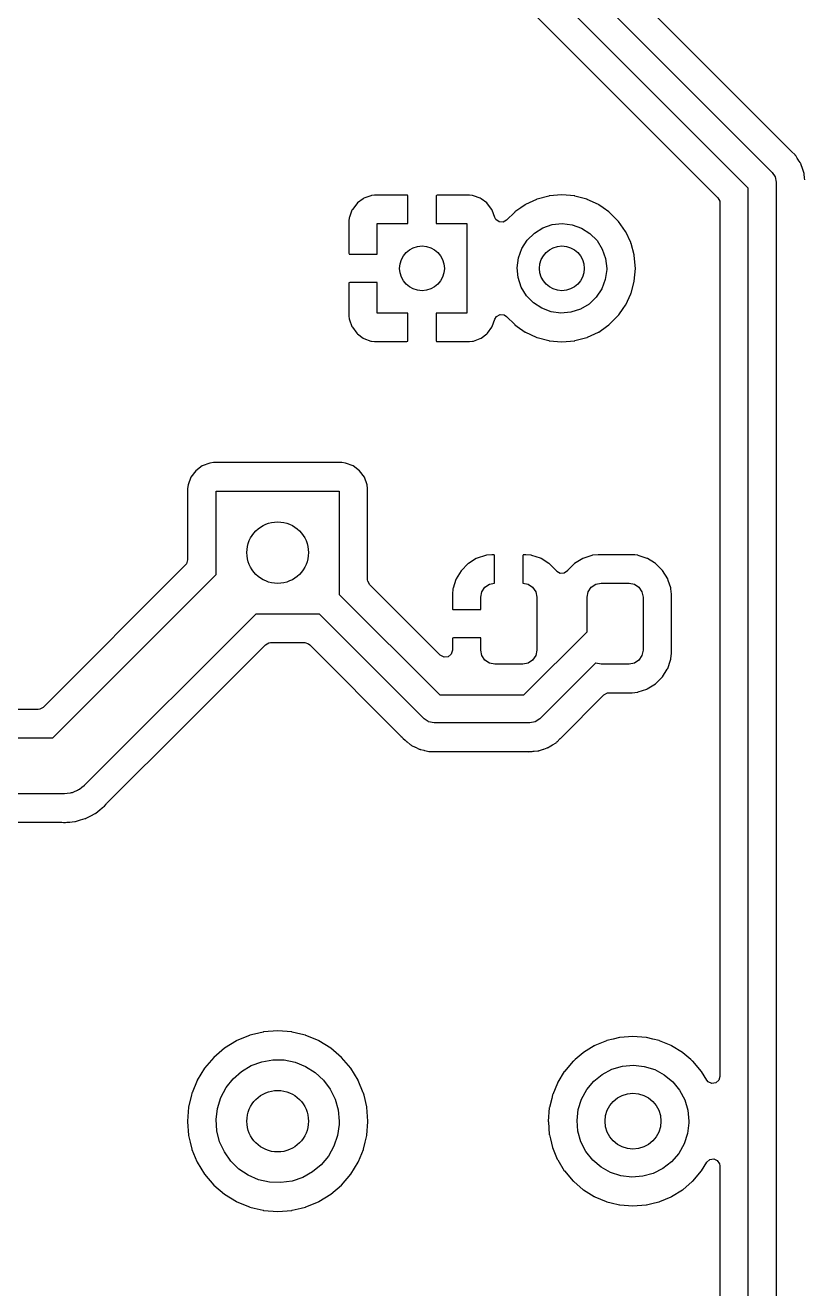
# Model space of a CAD drawing. Extents: x 64 to 233, y -134 to -59.
# Drawn here: x 125.03 to 138.96, y -107.13 to -84.56 of the extents above; entities that cross this region are included whole.
import ezdxf

# ---------------------------------------------------------------- set-up
doc = ezdxf.new("R2010")
doc.units = 0
doc.layers.add('BLACK', color=7, linetype='CONTINUOUS')

msp = doc.modelspace()

# ---------------------------------------------------------------- linework, layer by layer
at = {"layer": 'BLACK', "linetype": 'CONTINUOUS'}
for p, q in [((132.92, -81.7264), (138.378, -87.1846)), ((137.951, -87.465), (132.566, -82.08)), ((132.393, -82.6254), (137.406, -87.6387)), ((138.729, -86.8159), (134.706, -82.7933)), ((138.731, -86.8183), (138.729, -86.8159)), ((138.782, -86.8665), (138.731, -86.8183)), ((138.787, -86.8715), (138.782, -86.8665)), ((138.782, -86.8665), (138.782, -86.8665)), ((138.791, -86.8777), (138.787, -86.8715)), ((138.794, -86.8809), (138.791, -86.8777)), ((138.797, -86.8839), (138.794, -86.8809)), ((138.804, -86.8923), (138.797, -86.8839)), ((138.797, -86.8839), (138.797, -86.8839)), ((138.807, -86.8971), (138.804, -86.8923)), ((138.826, -86.9287), (138.807, -86.8971)), ((138.807, -86.8971), (138.807, -86.8971)), ((138.837, -86.946), (138.826, -86.9287)), ((138.842, -86.9547), (138.837, -86.946)), ((138.844, -86.9584), (138.842, -86.9547)), ((138.876, -87.0074), (138.844, -86.9584)), ((138.884, -87.0195), (138.876, -87.0074)), ((138.887, -87.0263), (138.884, -87.0195)), ((138.889, -87.0318), (138.887, -87.0263)), ((138.892, -87.0372), (138.889, -87.0318)), ((138.896, -87.0435), (138.892, -87.0372)), ((138.898, -87.0505), (138.896, -87.0435)), ((138.918, -87.1129), (138.898, -87.0505)), ((138.898, -87.0505), (138.898, -87.0505)), ((138.92, -87.1171), (138.918, -87.1129)), ((138.945, -87.1857), (138.92, -87.1171)), ((138.378, -87.1846), (138.378, -87.1846)), ((138.378, -87.1846), (138.432, -87.2657)), ((138.432, -87.2657), (138.451, -87.3614)), ((138.451, -87.3614), (138.451, -122.336)), ((138.945, -87.193), (138.945, -87.1857)), ((138.947, -87.1988), (138.945, -87.193)), ((138.948, -87.2048), (138.947, -87.1988)), ((138.95, -87.2118), (138.948, -87.2048)), ((138.951, -87.2191), (138.95, -87.2118)), ((138.956, -87.2845), (138.951, -87.2191)), ((138.951, -87.2191), (138.951, -87.2191)), ((138.957, -87.2889), (138.956, -87.2845)), ((138.959, -87.3135), (138.957, -87.2889)), ((138.96, -87.3171), (138.959, -87.3135)), ((138.959, -87.3135), (138.959, -87.3135)), ((131.202, -87.6015), (131.082, -87.6467)), ((131.218, -87.5979), (131.202, -87.6015)), ((131.269, -87.5924), (131.218, -87.5979)), ((131.275, -87.592), (131.269, -87.5924)), ((131.852, -87.592), (131.275, -87.592)), ((131.86, -87.5937), (131.852, -87.592)), ((131.862, -87.5949), (131.86, -87.5937)), ((131.866, -87.6101), (131.862, -87.5949)), ((132.376, -87.5979), (132.374, -87.6055)), ((132.377, -87.5965), (132.376, -87.5979)), ((132.392, -87.592), (132.377, -87.5965)), ((132.965, -87.592), (132.392, -87.592)), ((132.971, -87.5924), (132.965, -87.592)), ((133.022, -87.5979), (132.971, -87.5924)), ((133.038, -87.6015), (133.022, -87.5979)), ((133.158, -87.6467), (133.038, -87.6015)), ((134.62, -87.5865), (134.392, -87.6065)), ((134.848, -87.6065), (134.62, -87.5865)), ((137.951, -122.538), (137.951, -87.465)), ((130.952, -87.7443), (130.875, -87.8464)), ((130.964, -87.7317), (130.952, -87.7443)), ((131.066, -87.6552), (130.964, -87.7317)), ((131.082, -87.6467), (131.066, -87.6552)), ((131.866, -88.1), (131.866, -87.6101)), ((132.374, -87.6055), (132.374, -88.1)), ((133.174, -87.6552), (133.158, -87.6467)), ((133.276, -87.7317), (133.174, -87.6552)), ((133.288, -87.7443), (133.276, -87.7317)), ((133.365, -87.8464), (133.288, -87.7443)), ((133.883, -87.819), (133.78, -87.8906)), ((133.963, -87.7625), (133.883, -87.819)), ((133.968, -87.7602), (133.963, -87.7625)), ((134.166, -87.668), (133.968, -87.7602)), ((133.968, -87.7602), (133.968, -87.7602)), ((134.171, -87.6657), (134.166, -87.668)), ((134.166, -87.668), (134.166, -87.668)), ((134.176, -87.6643), (134.171, -87.6657)), ((134.387, -87.6079), (134.176, -87.6643)), ((134.176, -87.6643), (134.176, -87.6643)), ((134.392, -87.6065), (134.387, -87.6079)), ((134.387, -87.6079), (134.387, -87.6079)), ((134.853, -87.6079), (134.848, -87.6065)), ((135.064, -87.6643), (134.853, -87.6079)), ((134.853, -87.6079), (134.853, -87.6079)), ((135.069, -87.6657), (135.064, -87.6643)), ((135.064, -87.6643), (135.064, -87.6643)), ((135.074, -87.668), (135.069, -87.6657)), ((135.272, -87.7602), (135.074, -87.668)), ((135.074, -87.668), (135.074, -87.668)), ((135.277, -87.7625), (135.272, -87.7602)), ((135.272, -87.7602), (135.272, -87.7602)), ((135.357, -87.819), (135.277, -87.7625)), ((135.46, -87.8906), (135.357, -87.819)), ((137.406, -87.6387), (137.44, -87.701)), ((137.44, -87.701), (137.443, -87.7278)), ((137.443, -87.7278), (137.443, -103.34)), ((130.818, -87.9976), (130.812, -88.0485)), ((130.812, -88.0485), (130.812, -88.0553)), ((130.822, -87.9824), (130.818, -87.9976)), ((130.867, -87.8619), (130.822, -87.9824)), ((130.875, -87.8464), (130.867, -87.8619)), ((133.373, -87.8619), (133.365, -87.8464)), ((133.421, -87.9898), (133.373, -87.8619)), ((133.422, -87.9894), (133.421, -87.9898)), ((133.44, -88.0263), (133.422, -87.9894)), ((133.496, -88.0689), (133.44, -88.0263)), ((133.63, -88.0399), (133.567, -88.0739)), ((133.776, -87.8938), (133.63, -88.0399)), ((133.78, -87.8906), (133.776, -87.8938)), ((133.78, -87.8906), (133.78, -87.8906)), ((135.464, -87.8938), (135.46, -87.8906)), ((135.46, -87.8906), (135.46, -87.8906)), ((135.626, -88.0557), (135.464, -87.8938)), ((130.812, -88.0553), (130.812, -88.6279)), ((131.32, -88.646), (131.32, -88.1)), ((131.32, -88.1), (131.866, -88.1)), ((132.374, -88.1), (132.92, -88.1)), ((132.92, -88.1), (132.92, -89.7)), ((133.567, -88.0739), (133.496, -88.0689)), ((134, -88.3944), (134.127, -88.2696)), ((134.127, -88.2696), (134.279, -88.1761)), ((134.279, -88.1761), (134.448, -88.1187)), ((134.448, -88.1187), (134.626, -88.1)), ((134.626, -88.1), (134.803, -88.1211)), ((134.803, -88.1211), (134.971, -88.181)), ((134.971, -88.181), (135.121, -88.2765)), ((135.121, -88.2765), (135.247, -88.4031)), ((135.629, -88.0602), (135.626, -88.0557)), ((135.674, -88.1234), (135.629, -88.0602)), ((135.629, -88.0602), (135.629, -88.0602)), ((135.758, -88.2433), (135.674, -88.1234)), ((135.76, -88.2482), (135.758, -88.2433)), ((135.849, -88.4396), (135.76, -88.2482)), ((135.76, -88.2482), (135.76, -88.2482)), ((133.903, -88.5443), (134, -88.3944)), ((135.247, -88.4031), (135.341, -88.5543)), ((135.854, -88.4508), (135.849, -88.4396)), ((135.856, -88.4561), (135.854, -88.4508)), ((135.911, -88.6607), (135.856, -88.4561)), ((135.856, -88.4561), (135.856, -88.4561)), ((130.812, -88.6279), (130.816, -88.6431)), ((130.816, -88.6431), (130.818, -88.6443)), ((130.818, -88.6443), (130.826, -88.646)), ((130.826, -88.646), (131.32, -88.646)), ((133.82, -88.8888), (133.842, -88.7119)), ((133.842, -88.7119), (133.903, -88.5443)), ((135.341, -88.5543), (135.4, -88.7228)), ((135.4, -88.7228), (135.42, -88.9)), ((135.914, -88.6719), (135.911, -88.6607)), ((135.933, -88.9), (135.914, -88.6719)), ((133.837, -89.0663), (133.82, -88.8888)), ((135.42, -88.9223), (135.395, -89.099)), ((135.42, -88.9), (135.42, -88.9223)), ((135.914, -89.1281), (135.933, -88.9)), ((130.814, -89.1599), (130.812, -89.1675)), ((130.812, -89.1675), (130.812, -89.7447)), ((130.815, -89.1585), (130.814, -89.1599)), ((130.83, -89.154), (130.815, -89.1585)), ((131.32, -89.154), (130.83, -89.154)), ((131.32, -89.7), (131.32, -89.154)), ((133.894, -89.2356), (133.837, -89.0663)), ((135.395, -89.099), (135.332, -89.2657)), ((135.856, -89.3429), (135.912, -89.1334)), ((135.912, -89.1334), (135.914, -89.1281)), ((135.912, -89.1334), (135.912, -89.1334)), ((133.986, -89.3881), (133.894, -89.2356)), ((134.11, -89.5164), (133.986, -89.3881)), ((135.332, -89.2657), (135.233, -89.4142)), ((135.76, -89.5518), (135.852, -89.3542)), ((135.852, -89.3542), (135.854, -89.3492)), ((135.852, -89.3542), (135.852, -89.3542)), ((135.854, -89.3492), (135.856, -89.3429)), ((134.259, -89.6141), (134.11, -89.5164)), ((134.426, -89.6762), (134.259, -89.6141)), ((134.95, -89.6285), (134.781, -89.6837)), ((135.104, -89.5372), (134.95, -89.6285)), ((135.233, -89.4142), (135.104, -89.5372)), ((135.636, -89.7307), (135.716, -89.6154)), ((135.716, -89.6154), (135.758, -89.5567)), ((135.758, -89.5567), (135.76, -89.5518)), ((135.76, -89.5518), (135.76, -89.5518)), ((130.812, -89.7447), (130.812, -89.7515)), ((130.812, -89.7515), (130.818, -89.8024)), ((130.818, -89.8024), (130.822, -89.8176)), ((130.822, -89.8176), (130.867, -89.9381)), ((131.866, -89.7), (131.32, -89.7)), ((131.866, -90.1945), (131.866, -89.7)), ((132.92, -89.7), (132.374, -89.7)), ((132.374, -89.7), (132.374, -90.1899)), ((133.373, -89.9381), (133.421, -89.8102)), ((133.421, -89.8102), (133.423, -89.8109)), ((133.423, -89.8109), (133.453, -89.7584)), ((133.453, -89.7584), (133.516, -89.7256)), ((133.516, -89.7256), (133.587, -89.732)), ((133.587, -89.732), (133.63, -89.7601)), ((133.63, -89.7601), (133.776, -89.9062)), ((134.603, -89.6998), (134.426, -89.6762)), ((134.781, -89.6837), (134.603, -89.6998)), ((135.464, -89.9062), (135.626, -89.7443)), ((135.626, -89.7443), (135.636, -89.7307)), ((130.867, -89.9381), (130.875, -89.9536)), ((130.875, -89.9536), (130.952, -90.0557)), ((130.952, -90.0557), (130.964, -90.0683)), ((130.964, -90.0683), (131.066, -90.1448)), ((133.174, -90.1448), (133.276, -90.0683)), ((133.276, -90.0683), (133.288, -90.0557)), ((133.288, -90.0557), (133.365, -89.9536)), ((133.365, -89.9536), (133.373, -89.9381)), ((133.776, -89.9062), (133.78, -89.9094)), ((133.78, -89.9094), (133.78, -89.9094)), ((133.78, -89.9094), (133.821, -89.9381)), ((133.821, -89.9381), (133.963, -90.0375)), ((133.963, -90.0375), (133.968, -90.0398)), ((133.968, -90.0398), (133.968, -90.0398)), ((133.968, -90.0398), (134.161, -90.1299)), ((135.079, -90.1299), (135.272, -90.0398)), ((135.272, -90.0398), (135.277, -90.0375)), ((135.272, -90.0398), (135.272, -90.0398)), ((135.277, -90.0375), (135.419, -89.9381)), ((135.419, -89.9381), (135.46, -89.9094)), ((135.46, -89.9094), (135.464, -89.9062)), ((135.46, -89.9094), (135.46, -89.9094)), ((131.066, -90.1448), (131.082, -90.1533)), ((131.082, -90.1533), (131.202, -90.1985)), ((131.202, -90.1985), (131.218, -90.2021)), ((131.218, -90.2021), (131.269, -90.2076)), ((131.269, -90.2076), (131.275, -90.208)), ((131.275, -90.208), (131.848, -90.208)), ((131.848, -90.208), (131.863, -90.2035)), ((131.863, -90.2035), (131.864, -90.2021)), ((131.864, -90.2021), (131.866, -90.1945)), ((132.374, -90.1899), (132.378, -90.2051)), ((132.378, -90.2051), (132.38, -90.2063)), ((132.38, -90.2063), (132.388, -90.208)), ((132.388, -90.208), (132.965, -90.208)), ((132.965, -90.208), (132.971, -90.2076)), ((132.971, -90.2076), (133.022, -90.2021)), ((133.022, -90.2021), (133.038, -90.1985)), ((133.038, -90.1985), (133.158, -90.1533)), ((133.158, -90.1533), (133.174, -90.1448)), ((134.161, -90.1299), (134.171, -90.1343)), ((134.171, -90.1343), (134.176, -90.1357)), ((134.176, -90.1357), (134.176, -90.1357)), ((134.176, -90.1357), (134.387, -90.1921)), ((134.387, -90.1921), (134.387, -90.1921)), ((134.387, -90.1921), (134.392, -90.1935)), ((134.392, -90.1935), (134.62, -90.2135)), ((134.62, -90.2135), (134.848, -90.1935)), ((134.848, -90.1935), (134.853, -90.1921)), ((134.853, -90.1921), (135.064, -90.1357)), ((134.853, -90.1921), (134.853, -90.1921)), ((135.064, -90.1357), (135.069, -90.1343)), ((135.064, -90.1357), (135.064, -90.1357)), ((135.069, -90.1343), (135.079, -90.1299)), ((128.077, -92.5167), (127.989, -92.6333)), ((128.193, -92.4294), (128.077, -92.5167)), ((128.33, -92.3783), (128.193, -92.4294)), ((128.392, -92.3715), (128.33, -92.3783)), ((130.688, -92.3715), (128.392, -92.3715)), ((130.75, -92.3783), (130.688, -92.3715)), ((130.887, -92.4294), (130.75, -92.3783)), ((131.003, -92.5167), (130.887, -92.4294)), ((131.091, -92.6333), (131.003, -92.5167)), ((127.938, -92.7697), (127.931, -92.8319)), ((127.989, -92.6333), (127.938, -92.7697)), ((131.142, -92.7697), (131.091, -92.6333)), ((131.148, -92.8319), (131.142, -92.7697)), ((127.931, -92.8319), (127.931, -94.1101)), ((128.44, -94.3729), (128.44, -92.88)), ((128.44, -92.88), (130.64, -92.88)), ((130.64, -92.88), (130.64, -94.7264)), ((131.148, -94.4636), (131.148, -92.8319)), ((127.931, -94.1101), (127.911, -94.1782)), ((133.09, -94.0878), (132.952, -94.1731)), ((133.103, -94.0816), (133.09, -94.0878)), ((133.257, -94.0301), (133.103, -94.0816)), ((133.271, -94.0273), (133.257, -94.0301)), ((133.366, -94.0173), (133.271, -94.0273)), ((133.373, -94.017), (133.366, -94.0173)), ((133.402, -94.017), (133.373, -94.017)), ((133.41, -94.0187), (133.402, -94.017)), ((133.412, -94.0199), (133.41, -94.0187)), ((133.416, -94.0351), (133.412, -94.0199)), ((133.416, -94.5258), (133.416, -94.0351)), ((133.926, -94.0229), (133.924, -94.0305)), ((133.924, -94.0305), (133.924, -94.5258)), ((133.927, -94.0215), (133.926, -94.0229)), ((133.942, -94.017), (133.927, -94.0215)), ((133.967, -94.017), (133.942, -94.017)), ((133.974, -94.0173), (133.967, -94.017)), ((134.068, -94.027), (133.974, -94.0173)), ((134.081, -94.0299), (134.068, -94.027)), ((134.236, -94.081), (134.081, -94.0299)), ((134.249, -94.0872), (134.236, -94.081)), ((134.387, -94.1722), (134.249, -94.0872)), ((134.996, -94.0834), (134.846, -94.1765)), ((135.028, -94.0728), (134.996, -94.0834)), ((135.157, -94.0297), (135.028, -94.0728)), ((135.164, -94.0275), (135.157, -94.0297)), ((135.157, -94.0297), (135.157, -94.0297)), ((135.171, -94.0268), (135.164, -94.0275)), ((135.266, -94.0168), (135.171, -94.0268)), ((135.171, -94.0268), (135.171, -94.0268)), ((135.27, -94.0165), (135.266, -94.0168)), ((135.266, -94.0168), (135.266, -94.0168)), ((135.87, -94.0165), (135.27, -94.0165)), ((135.925, -94.0221), (135.87, -94.0165)), ((135.968, -94.0265), (135.925, -94.0221)), ((135.975, -94.0272), (135.968, -94.0265)), ((135.968, -94.0265), (135.968, -94.0265)), ((135.981, -94.0294), (135.975, -94.0272)), ((136.035, -94.0473), (135.981, -94.0294)), ((135.981, -94.0294), (135.981, -94.0294)), ((136.143, -94.0829), (136.035, -94.0473)), ((136.149, -94.0867), (136.143, -94.0829)), ((136.272, -94.1623), (136.149, -94.0867)), ((136.149, -94.0867), (136.149, -94.0867)), ((127.895, -94.1992), (125.349, -96.7446)), ((125.523, -97.29), (128.44, -94.3729)), ((127.911, -94.1782), (127.895, -94.1992)), ((132.817, -94.3082), (132.732, -94.4462)), ((132.826, -94.2968), (132.817, -94.3082)), ((132.941, -94.1821), (132.826, -94.2968)), ((132.952, -94.1731), (132.941, -94.1821)), ((134.398, -94.1813), (134.387, -94.1722)), ((134.513, -94.2958), (134.398, -94.1813)), ((134.521, -94.3059), (134.513, -94.2958)), ((134.528, -94.3144), (134.521, -94.3059)), ((134.59, -94.3501), (134.528, -94.3144)), ((134.661, -94.3468), (134.59, -94.3501)), ((134.718, -94.3062), (134.661, -94.3468)), ((134.721, -94.3017), (134.718, -94.3062)), ((134.846, -94.1765), (134.721, -94.3017)), ((136.293, -94.1757), (136.272, -94.1623)), ((136.418, -94.3007), (136.293, -94.1757)), ((136.512, -94.4511), (136.418, -94.3007)), ((131.151, -94.4904), (131.148, -94.4636)), ((131.185, -94.5527), (131.151, -94.4904)), ((132.447, -95.8142), (131.185, -94.5527)), ((132.726, -94.4594), (132.675, -94.6137)), ((132.732, -94.4462), (132.726, -94.4594)), ((133.189, -94.6793), (133.243, -94.5982)), ((133.243, -94.5982), (133.324, -94.544)), ((133.324, -94.544), (133.416, -94.5258)), ((133.924, -94.5258), (134.016, -94.544)), ((134.016, -94.544), (134.097, -94.5982)), ((134.097, -94.5982), (134.151, -94.6793)), ((135.089, -94.6793), (135.143, -94.5982)), ((135.143, -94.5982), (135.224, -94.544)), ((135.224, -94.544), (135.32, -94.525)), ((135.32, -94.525), (135.82, -94.525)), ((135.82, -94.525), (135.916, -94.544)), ((135.916, -94.544), (135.997, -94.5982)), ((135.997, -94.5982), (136.051, -94.6793)), ((136.521, -94.4802), (136.512, -94.4511)), ((136.564, -94.6091), (136.521, -94.4802)), ((130.64, -94.7264), (132.438, -96.524)), ((132.672, -94.6271), (132.662, -94.7214)), ((132.662, -94.7214), (132.662, -94.7279)), ((132.662, -94.7279), (132.662, -94.9779)), ((132.675, -94.6137), (132.672, -94.6271)), ((133.17, -94.775), (133.189, -94.6793)), ((133.17, -94.996), (133.17, -94.775)), ((134.151, -94.6793), (134.17, -94.775)), ((134.17, -94.775), (134.17, -95.725)), ((135.07, -94.775), (135.089, -94.6793)), ((135.07, -95.3964), (135.07, -94.775)), ((136.051, -94.6793), (136.07, -94.775)), ((136.07, -94.775), (136.07, -95.725)), ((136.568, -94.6188), (136.564, -94.6091)), ((136.568, -94.6257), (136.568, -94.6188)), ((136.578, -94.7202), (136.568, -94.6257)), ((136.568, -94.6257), (136.568, -94.6257)), ((136.578, -94.7246), (136.578, -94.7202)), ((136.578, -95.7754), (136.578, -94.7246)), ((132.662, -94.9779), (132.666, -94.9931)), ((132.666, -94.9931), (132.668, -94.9943)), ((132.668, -94.9943), (132.676, -94.996)), ((132.676, -94.996), (133.17, -94.996)), ((129.147, -95.08), (126.084, -98.1436)), ((130.286, -95.08), (129.147, -95.08)), ((132.157, -96.9508), (130.286, -95.08)), ((132.68, -95.504), (132.665, -95.5085)), ((133.17, -95.504), (132.68, -95.504)), ((133.17, -95.725), (133.17, -95.504)), ((133.942, -96.524), (135.07, -95.3964)), ((127.897, -97.0488), (129.321, -95.6254)), ((129.321, -95.6254), (129.383, -95.5914)), ((129.383, -95.5914), (129.41, -95.5885)), ((129.41, -95.5885), (130.024, -95.5885)), ((130.024, -95.5885), (130.092, -95.6085)), ((130.092, -95.6085), (130.113, -95.6254)), ((130.113, -95.6254), (131.75, -97.2629)), ((132.662, -95.7251), (132.642, -95.7933)), ((132.664, -95.5099), (132.662, -95.5175)), ((132.662, -95.5175), (132.662, -95.7251)), ((132.665, -95.5085), (132.664, -95.5099)), ((133.189, -95.8207), (133.17, -95.725)), ((134.17, -95.725), (134.151, -95.8207)), ((136.07, -95.725), (136.051, -95.8207)), ((132.453, -95.8204), (132.447, -95.8142)), ((132.518, -95.8498), (132.453, -95.8204)), ((132.588, -95.8397), (132.518, -95.8498)), ((132.642, -95.7933), (132.588, -95.8397)), ((133.243, -95.9018), (133.189, -95.8207)), ((133.324, -95.956), (133.243, -95.9018)), ((133.42, -95.975), (133.324, -95.956)), ((134.016, -95.956), (133.92, -95.975)), ((134.097, -95.9018), (134.016, -95.956)), ((134.151, -95.8207), (134.097, -95.9018)), ((135.22, -95.9533), (134.223, -96.9508)), ((135.224, -95.956), (135.22, -95.9533)), ((135.32, -95.975), (135.224, -95.956)), ((135.916, -95.956), (135.82, -95.975)), ((135.997, -95.9018), (135.916, -95.956)), ((136.051, -95.8207), (135.997, -95.9018)), ((136.512, -96.0477), (136.56, -95.9045)), ((136.56, -95.9045), (136.566, -95.8864)), ((136.566, -95.8864), (136.568, -95.8799)), ((136.566, -95.8864), (136.566, -95.8864)), ((136.568, -95.8799), (136.578, -95.7754)), ((133.92, -95.975), (133.42, -95.975)), ((135.82, -95.975), (135.32, -95.975)), ((136.419, -96.1983), (136.502, -96.0644)), ((136.502, -96.0644), (136.508, -96.054)), ((136.508, -96.054), (136.512, -96.0477)), ((136.508, -96.054), (136.508, -96.054)), ((136.144, -96.4166), (136.294, -96.3235)), ((136.294, -96.3235), (136.419, -96.1983)), ((132.438, -96.524), (133.942, -96.524)), ((134.592, -97.3012), (135.372, -96.5204)), ((135.372, -96.5204), (135.435, -96.4864)), ((135.435, -96.4864), (135.461, -96.4835)), ((135.461, -96.4835), (135.87, -96.4835)), ((135.87, -96.4835), (135.874, -96.4832)), ((135.874, -96.4832), (135.969, -96.4732)), ((135.874, -96.4832), (135.874, -96.4832)), ((135.969, -96.4732), (135.976, -96.4725)), ((135.969, -96.4732), (135.969, -96.4732)), ((135.976, -96.4725), (135.983, -96.4703)), ((135.983, -96.4703), (136.137, -96.4189)), ((135.983, -96.4703), (135.983, -96.4703)), ((136.137, -96.4189), (136.144, -96.4166)), ((125.26, -96.7815), (123.418, -96.7815)), ((125.287, -96.7786), (125.26, -96.7815)), ((125.349, -96.7446), (125.287, -96.7786)), ((126.481, -98.465), (127.897, -97.0488)), ((132.23, -96.9996), (132.157, -96.9508)), ((132.157, -96.9508), (132.157, -96.9508)), ((132.238, -97.005), (132.23, -96.9996)), ((132.334, -97.024), (132.238, -97.005)), ((134.046, -97.024), (132.334, -97.024)), ((132.334, -97.024), (132.334, -97.024)), ((134.142, -97.005), (134.046, -97.024)), ((134.223, -96.9508), (134.142, -97.005)), ((106.379, -97.29), (125.523, -97.29)), ((131.75, -97.2629), (131.763, -97.2773)), ((131.763, -97.2773), (131.771, -97.2889)), ((131.771, -97.2889), (131.771, -97.2889)), ((131.771, -97.2889), (131.775, -97.2948)), ((131.775, -97.2948), (131.781, -97.2996)), ((131.781, -97.2996), (131.781, -97.2996)), ((131.781, -97.2996), (131.816, -97.329)), ((134.536, -97.3599), (134.589, -97.3036)), ((134.589, -97.3036), (134.592, -97.3012)), ((131.816, -97.329), (131.823, -97.336)), ((131.823, -97.336), (131.829, -97.3417)), ((131.829, -97.3417), (131.832, -97.3439)), ((131.832, -97.3439), (131.832, -97.3439)), ((131.832, -97.3439), (131.851, -97.3593)), ((131.851, -97.3593), (131.855, -97.3621)), ((131.855, -97.3621), (131.91, -97.4093)), ((131.91, -97.4093), (131.917, -97.4127)), ((131.917, -97.4127), (131.922, -97.416)), ((131.922, -97.416), (131.927, -97.4192)), ((131.927, -97.4192), (131.933, -97.4237)), ((131.933, -97.4237), (131.999, -97.4547)), ((131.999, -97.4547), (132.003, -97.4566)), ((132.003, -97.4566), (132.068, -97.4898)), ((132.068, -97.4898), (132.075, -97.4915)), ((132.075, -97.4915), (132.081, -97.4936)), ((132.081, -97.4936), (132.086, -97.4955)), ((132.086, -97.4955), (132.093, -97.4986)), ((132.093, -97.4986), (132.1, -97.5001)), ((132.1, -97.5001), (132.1, -97.5001)), ((132.1, -97.5001), (132.151, -97.5107)), ((132.151, -97.5107), (132.164, -97.5135)), ((132.164, -97.5135), (132.169, -97.5145)), ((132.169, -97.5145), (132.24, -97.5318)), ((132.24, -97.5318), (132.245, -97.5322)), ((132.245, -97.5322), (132.245, -97.5322)), ((132.245, -97.5322), (132.251, -97.5325)), ((132.251, -97.5325), (132.251, -97.5325)), ((132.251, -97.5325), (132.255, -97.5328)), ((132.255, -97.5328), (132.259, -97.5332)), ((132.259, -97.5332), (132.266, -97.5346)), ((132.266, -97.5346), (132.344, -97.5325)), ((132.344, -97.5325), (132.347, -97.5325)), ((132.347, -97.5325), (133.979, -97.5325)), ((133.979, -97.5325), (133.998, -97.5339)), ((133.998, -97.5339), (134.012, -97.5361)), ((134.012, -97.5361), (134.012, -97.5361)), ((134.012, -97.5361), (134.019, -97.5372)), ((134.019, -97.5372), (134.027, -97.5366)), ((134.027, -97.5366), (134.072, -97.5329)), ((134.027, -97.5366), (134.027, -97.5366)), ((134.072, -97.5329), (134.082, -97.5325)), ((134.082, -97.5325), (134.09, -97.5325)), ((134.09, -97.5325), (134.108, -97.5305)), ((134.108, -97.5305), (134.119, -97.5292)), ((134.119, -97.5292), (134.123, -97.5288)), ((134.123, -97.5288), (134.188, -97.5235)), ((134.188, -97.5235), (134.196, -97.5229)), ((134.188, -97.5235), (134.188, -97.5235)), ((134.196, -97.5229), (134.203, -97.5206)), ((134.203, -97.5206), (134.209, -97.5194)), ((134.209, -97.5194), (134.214, -97.518)), ((134.214, -97.518), (134.222, -97.5172)), ((134.222, -97.5172), (134.29, -97.4923)), ((134.29, -97.4923), (134.294, -97.4908)), ((134.294, -97.4908), (134.357, -97.4706)), ((134.357, -97.4706), (134.364, -97.4684)), ((134.357, -97.4706), (134.357, -97.4706)), ((134.364, -97.4684), (134.37, -97.4646)), ((134.37, -97.4646), (134.376, -97.462)), ((134.376, -97.462), (134.381, -97.4593)), ((134.381, -97.4593), (134.388, -97.4568)), ((134.388, -97.4568), (134.394, -97.4528)), ((134.394, -97.4528), (134.449, -97.4168)), ((134.449, -97.4168), (134.453, -97.4145)), ((134.453, -97.4145), (134.515, -97.3766)), ((134.515, -97.3766), (134.523, -97.3692)), ((134.523, -97.3692), (134.524, -97.3692)), ((134.524, -97.3692), (134.526, -97.3666)), ((134.526, -97.3666), (134.53, -97.3639)), ((134.53, -97.3639), (134.536, -97.3599)), ((125.999, -98.2112), (125.981, -98.2196)), ((126.038, -98.1779), (125.999, -98.2112)), ((126.079, -98.1478), (126.038, -98.1779)), ((126.084, -98.1436), (126.079, -98.1478)), ((125.73, -98.29), (106.172, -98.29)), ((125.78, -98.2828), (125.73, -98.29)), ((125.831, -98.2796), (125.78, -98.2828)), ((125.85, -98.2728), (125.831, -98.2796)), ((125.87, -98.2699), (125.85, -98.2728)), ((125.917, -98.2488), (125.87, -98.2699)), ((125.965, -98.2315), (125.917, -98.2488)), ((125.981, -98.2196), (125.965, -98.2315)), ((126.199, -98.6827), (126.276, -98.6427)), ((126.276, -98.6427), (126.282, -98.6399)), ((126.282, -98.6399), (126.286, -98.6366)), ((126.286, -98.6366), (126.291, -98.6341)), ((126.291, -98.6341), (126.363, -98.5752)), ((126.363, -98.5752), (126.364, -98.5746)), ((126.364, -98.5746), (126.403, -98.5433)), ((126.403, -98.5433), (126.405, -98.5408)), ((126.405, -98.5408), (126.406, -98.5401)), ((126.406, -98.5401), (126.411, -98.5364)), ((126.411, -98.5364), (126.444, -98.5091)), ((126.444, -98.5091), (126.473, -98.4737)), ((126.473, -98.4737), (126.481, -98.465)), ((122.119, -98.7985), (125.668, -98.7985)), ((125.668, -98.7985), (125.682, -98.7992)), ((125.682, -98.7992), (125.713, -98.8027)), ((125.713, -98.8027), (125.713, -98.8027)), ((125.713, -98.8027), (125.719, -98.8033)), ((125.719, -98.8033), (125.746, -98.801)), ((125.746, -98.801), (125.769, -98.7989)), ((125.769, -98.7989), (125.774, -98.7986)), ((125.774, -98.7986), (125.777, -98.7985)), ((125.777, -98.7985), (125.78, -98.7985)), ((125.78, -98.7985), (125.792, -98.7973)), ((125.792, -98.7973), (125.823, -98.7943)), ((125.823, -98.7943), (125.824, -98.7942)), ((125.824, -98.7942), (125.868, -98.7903)), ((125.868, -98.7903), (125.916, -98.7861)), ((125.916, -98.7861), (125.922, -98.7846)), ((125.922, -98.7846), (125.927, -98.7841)), ((125.927, -98.7841), (126.016, -98.7572)), ((126.016, -98.7572), (126.017, -98.7569)), ((126.017, -98.7569), (126.1, -98.7326)), ((126.1, -98.7326), (126.106, -98.7309)), ((126.1, -98.7326), (126.1, -98.7326)), ((126.106, -98.7309), (126.111, -98.7285)), ((126.111, -98.7285), (126.116, -98.7269)), ((126.116, -98.7269), (126.128, -98.7205)), ((126.128, -98.7205), (126.198, -98.6833)), ((126.198, -98.6833), (126.199, -98.6827)), ((128.807, -102.702), (128.592, -102.835)), ((128.812, -102.7), (128.807, -102.702)), ((129.037, -102.607), (128.812, -102.7)), ((128.812, -102.7), (128.812, -102.7)), ((129.041, -102.605), (129.037, -102.607)), ((129.037, -102.607), (129.037, -102.607)), ((129.127, -102.585), (129.041, -102.605)), ((129.283, -102.548), (129.127, -102.585)), ((129.288, -102.546), (129.283, -102.548)), ((129.283, -102.548), (129.283, -102.548)), ((129.54, -102.527), (129.288, -102.546)), ((129.792, -102.546), (129.54, -102.527)), ((129.797, -102.548), (129.792, -102.546)), ((129.953, -102.585), (129.797, -102.548)), ((129.797, -102.548), (129.797, -102.548)), ((130.039, -102.605), (129.953, -102.585)), ((130.043, -102.607), (130.039, -102.605)), ((130.268, -102.7), (130.043, -102.607)), ((130.043, -102.607), (130.043, -102.607)), ((130.273, -102.702), (130.268, -102.7)), ((130.268, -102.7), (130.268, -102.7)), ((130.488, -102.835), (130.273, -102.702)), ((135.418, -102.703), (135.208, -102.79)), ((135.422, -102.701), (135.418, -102.703)), ((135.418, -102.703), (135.418, -102.703)), ((135.536, -102.674), (135.422, -102.701)), ((135.648, -102.647), (135.536, -102.674)), ((135.653, -102.645), (135.648, -102.647)), ((135.648, -102.647), (135.648, -102.647)), ((135.89, -102.627), (135.653, -102.645)), ((136.127, -102.645), (135.89, -102.627)), ((136.132, -102.647), (136.127, -102.645)), ((136.244, -102.674), (136.132, -102.647)), ((136.132, -102.647), (136.132, -102.647)), ((136.358, -102.701), (136.244, -102.674)), ((136.362, -102.703), (136.358, -102.701)), ((136.572, -102.79), (136.362, -102.703)), ((136.362, -102.703), (136.362, -102.703)), ((128.592, -102.835), (128.399, -102.999)), ((130.681, -102.999), (130.488, -102.835)), ((135.001, -102.916), (134.858, -103.038)), ((135.005, -102.913), (135.001, -102.916)), ((135.199, -102.794), (135.005, -102.913)), ((135.005, -102.913), (135.005, -102.913)), ((135.203, -102.792), (135.199, -102.794)), ((135.208, -102.79), (135.203, -102.792)), ((135.208, -102.79), (135.208, -102.79)), ((136.577, -102.792), (136.572, -102.79)), ((136.572, -102.79), (136.572, -102.79)), ((136.581, -102.794), (136.577, -102.792)), ((136.775, -102.913), (136.581, -102.794)), ((136.779, -102.916), (136.775, -102.913)), ((136.775, -102.913), (136.775, -102.913)), ((136.922, -103.038), (136.779, -102.916)), ((128.399, -102.999), (128.235, -103.192)), ((128.893, -103.25), (129.066, -103.147)), ((129.066, -103.147), (129.255, -103.077)), ((129.255, -103.077), (129.454, -103.043)), ((129.454, -103.043), (129.655, -103.046)), ((129.655, -103.046), (129.852, -103.085)), ((129.852, -103.085), (130.039, -103.16)), ((130.039, -103.16), (130.21, -103.267)), ((130.845, -103.192), (130.681, -102.999)), ((134.82, -103.07), (134.666, -103.251)), ((134.824, -103.066), (134.82, -103.07)), ((134.858, -103.038), (134.824, -103.066)), ((135.515, -103.213), (135.703, -103.158)), ((135.703, -103.158), (135.897, -103.14)), ((135.897, -103.14), (136.091, -103.16)), ((136.091, -103.16), (136.278, -103.218)), ((136.956, -103.066), (136.922, -103.038)), ((136.96, -103.07), (136.956, -103.066)), ((137.114, -103.251), (136.96, -103.07)), ((128.235, -103.192), (128.102, -103.407)), ((128.617, -103.541), (128.742, -103.383)), ((128.742, -103.383), (128.893, -103.25)), ((130.21, -103.267), (130.357, -103.404)), ((130.357, -103.404), (130.478, -103.565)), ((130.978, -103.407), (130.845, -103.192)), ((134.663, -103.255), (134.549, -103.441)), ((134.666, -103.251), (134.663, -103.255)), ((134.663, -103.255), (134.663, -103.255)), ((135.19, -103.426), (135.342, -103.303)), ((135.342, -103.303), (135.515, -103.213)), ((136.278, -103.218), (136.449, -103.311)), ((136.449, -103.311), (136.6, -103.435)), ((137.117, -103.255), (137.114, -103.251)), ((137.209, -103.406), (137.117, -103.255)), ((137.117, -103.255), (137.117, -103.255)), ((137.234, -103.435), (137.209, -103.406)), ((137.443, -103.34), (137.423, -103.408)), ((128.01, -103.631), (128.005, -103.641)), ((128.1, -103.412), (128.01, -103.631)), ((128.102, -103.407), (128.1, -103.412)), ((128.1, -103.412), (128.1, -103.412)), ((128.524, -103.719), (128.617, -103.541)), ((130.478, -103.565), (130.567, -103.746)), ((130.98, -103.412), (130.978, -103.407)), ((131.07, -103.631), (130.98, -103.412)), ((130.98, -103.412), (130.98, -103.412)), ((131.075, -103.641), (131.07, -103.631)), ((134.54, -103.458), (134.455, -103.663)), ((134.542, -103.453), (134.54, -103.458)), ((134.54, -103.458), (134.54, -103.458)), ((134.549, -103.441), (134.542, -103.453)), ((134.971, -103.746), (135.065, -103.575)), ((135.065, -103.575), (135.19, -103.426)), ((136.6, -103.435), (136.723, -103.587)), ((136.723, -103.587), (136.815, -103.759)), ((137.299, -103.465), (137.234, -103.435)), ((137.369, -103.455), (137.299, -103.465)), ((137.423, -103.408), (137.369, -103.455)), ((127.997, -103.677), (127.948, -103.882)), ((128.005, -103.641), (127.997, -103.677)), ((128.464, -103.911), (128.524, -103.719)), ((130.567, -103.746), (130.622, -103.94)), ((131.083, -103.677), (131.075, -103.641)), ((131.132, -103.882), (131.083, -103.677)), ((134.437, -103.732), (134.398, -103.895)), ((134.451, -103.672), (134.437, -103.732)), ((134.455, -103.663), (134.451, -103.672)), ((134.912, -103.932), (134.971, -103.746)), ((136.815, -103.759), (136.871, -103.946)), ((127.946, -103.888), (127.927, -104.14)), ((127.948, -103.882), (127.946, -103.888)), ((128.44, -104.111), (128.464, -103.911)), ((130.622, -103.94), (130.64, -104.14)), ((131.134, -103.888), (131.132, -103.882)), ((131.153, -104.14), (131.134, -103.888)), ((134.395, -103.903), (134.377, -104.14)), ((134.398, -103.895), (134.395, -103.903)), ((134.89, -104.126), (134.912, -103.932)), ((136.871, -103.946), (136.89, -104.14)), ((127.927, -104.14), (127.927, -104.145)), ((127.927, -104.145), (127.927, -104.151)), ((127.927, -104.151), (127.946, -104.392)), ((128.454, -104.312), (128.44, -104.111)), ((130.638, -104.198), (130.61, -104.397)), ((130.64, -104.14), (130.638, -104.198)), ((131.134, -104.392), (131.153, -104.151)), ((131.153, -104.145), (131.153, -104.14)), ((131.153, -104.151), (131.153, -104.145)), ((134.377, -104.14), (134.377, -104.145)), ((134.377, -104.145), (134.378, -104.151)), ((134.378, -104.151), (134.395, -104.377)), ((134.906, -104.321), (134.89, -104.126)), ((136.89, -104.168), (136.865, -104.362)), ((136.89, -104.14), (136.89, -104.168)), ((127.946, -104.392), (127.948, -104.397)), ((127.948, -104.397), (127.948, -104.397)), ((127.948, -104.397), (127.976, -104.514)), ((127.976, -104.514), (128.005, -104.639)), ((128.503, -104.507), (128.454, -104.312)), ((128.587, -104.69), (128.503, -104.507)), ((130.61, -104.397), (130.545, -104.587)), ((131.075, -104.639), (131.104, -104.514)), ((131.104, -104.514), (131.132, -104.397)), ((131.132, -104.397), (131.134, -104.392)), ((131.132, -104.397), (131.132, -104.397)), ((134.395, -104.377), (134.397, -104.382)), ((134.397, -104.382), (134.397, -104.382)), ((134.397, -104.382), (134.415, -104.457)), ((134.415, -104.457), (134.451, -104.608)), ((134.96, -104.508), (134.906, -104.321)), ((135.049, -104.682), (134.96, -104.508)), ((136.865, -104.362), (136.804, -104.547)), ((128.005, -104.639), (128.007, -104.643)), ((128.007, -104.643), (128.007, -104.643)), ((128.007, -104.643), (128.098, -104.863)), ((128.704, -104.854), (128.587, -104.69)), ((130.545, -104.587), (130.447, -104.763)), ((130.982, -104.863), (131.073, -104.643)), ((131.073, -104.643), (131.075, -104.639)), ((131.073, -104.643), (131.073, -104.643)), ((134.451, -104.608), (134.453, -104.612)), ((134.453, -104.612), (134.453, -104.612)), ((134.453, -104.612), (134.538, -104.817)), ((135.171, -104.835), (135.049, -104.682)), ((136.707, -104.716), (136.58, -104.864)), ((136.804, -104.547), (136.707, -104.716)), ((128.098, -104.863), (128.102, -104.873)), ((128.102, -104.873), (128.235, -105.088)), ((128.848, -104.995), (128.704, -104.854)), ((130.318, -104.918), (130.163, -105.047)), ((130.447, -104.763), (130.318, -104.918)), ((130.845, -105.088), (130.978, -104.873)), ((130.978, -104.873), (130.982, -104.863)), ((134.538, -104.817), (134.542, -104.827)), ((134.542, -104.827), (134.544, -104.831)), ((134.544, -104.831), (134.663, -105.025)), ((135.319, -104.961), (135.171, -104.835)), ((135.49, -105.056), (135.319, -104.961)), ((136.426, -104.984), (136.252, -105.072)), ((136.58, -104.864), (136.426, -104.984)), ((137.117, -105.025), (137.209, -104.874)), ((137.209, -104.874), (137.262, -104.826)), ((137.262, -104.826), (137.332, -104.815)), ((137.332, -104.815), (137.397, -104.843)), ((137.397, -104.843), (137.437, -104.902)), ((137.437, -104.902), (137.443, -104.94)), ((137.443, -104.94), (137.443, -122.471)), ((128.235, -105.088), (128.399, -105.281)), ((129.015, -105.107), (128.848, -104.995)), ((129.2, -105.186), (129.015, -105.107)), ((129.396, -105.231), (129.2, -105.186)), ((129.797, -105.21), (129.598, -105.238)), ((129.987, -105.145), (129.797, -105.21)), ((130.163, -105.047), (129.987, -105.145)), ((130.681, -105.281), (130.845, -105.088)), ((134.663, -105.025), (134.663, -105.025)), ((134.663, -105.025), (134.666, -105.029)), ((134.666, -105.029), (134.82, -105.21)), ((134.82, -105.21), (134.824, -105.213)), ((134.824, -105.213), (134.832, -105.22)), ((135.675, -105.117), (135.49, -105.056)), ((135.869, -105.14), (135.675, -105.117)), ((136.064, -105.125), (135.869, -105.14)), ((136.252, -105.072), (136.064, -105.125)), ((136.948, -105.22), (136.956, -105.213)), ((136.956, -105.213), (136.96, -105.21)), ((136.96, -105.21), (137.114, -105.029)), ((137.114, -105.029), (137.117, -105.025)), ((137.117, -105.025), (137.117, -105.025)), ((128.399, -105.281), (128.592, -105.445)), ((129.598, -105.238), (129.396, -105.231)), ((130.488, -105.445), (130.681, -105.281)), ((134.832, -105.22), (135.001, -105.364)), ((135.001, -105.364), (135.005, -105.367)), ((135.005, -105.367), (135.005, -105.367)), ((135.005, -105.367), (135.199, -105.486)), ((136.581, -105.486), (136.775, -105.367)), ((136.775, -105.367), (136.779, -105.364)), ((136.775, -105.367), (136.775, -105.367)), ((136.779, -105.364), (136.948, -105.22)), ((128.592, -105.445), (128.807, -105.578)), ((128.807, -105.578), (128.812, -105.58)), ((128.812, -105.58), (128.812, -105.58)), ((128.812, -105.58), (129.037, -105.673)), ((130.043, -105.673), (130.268, -105.58)), ((130.268, -105.58), (130.273, -105.578)), ((130.268, -105.58), (130.268, -105.58)), ((130.273, -105.578), (130.488, -105.445)), ((135.199, -105.486), (135.203, -105.488)), ((135.203, -105.488), (135.208, -105.49)), ((135.208, -105.49), (135.208, -105.49)), ((135.208, -105.49), (135.413, -105.575)), ((135.413, -105.575), (135.422, -105.579)), ((135.422, -105.579), (135.503, -105.598)), ((135.503, -105.598), (135.648, -105.633)), ((135.648, -105.633), (135.648, -105.633)), ((135.648, -105.633), (135.653, -105.635)), ((135.653, -105.635), (135.89, -105.653)), ((135.89, -105.653), (136.127, -105.635)), ((136.127, -105.635), (136.132, -105.633)), ((136.132, -105.633), (136.277, -105.598)), ((136.132, -105.633), (136.132, -105.633)), ((136.277, -105.598), (136.358, -105.579)), ((136.358, -105.579), (136.367, -105.575)), ((136.367, -105.575), (136.572, -105.49)), ((136.572, -105.49), (136.577, -105.488)), ((136.572, -105.49), (136.572, -105.49)), ((136.577, -105.488), (136.581, -105.486)), ((129.037, -105.673), (129.041, -105.675)), ((129.041, -105.675), (129.122, -105.694)), ((129.122, -105.694), (129.283, -105.732)), ((129.283, -105.732), (129.283, -105.732)), ((129.283, -105.732), (129.288, -105.734)), ((129.288, -105.734), (129.54, -105.753)), ((129.54, -105.753), (129.792, -105.734)), ((129.792, -105.734), (129.797, -105.732)), ((129.797, -105.732), (129.958, -105.694)), ((129.797, -105.732), (129.797, -105.732)), ((129.958, -105.694), (130.039, -105.675)), ((130.039, -105.675), (130.043, -105.673))]:
    msp.add_line(p, q, dxfattribs=at)
at = {"layer": 'BLACK'}
for centre, radius in [((132.12, -88.9), 0.4), ((134.62, -88.9), 0.4), ((129.54, -93.98), 0.55), ((129.54, -104.14), 0.55), ((135.89, -104.14), 0.5)]:
    msp.add_circle(centre, radius, dxfattribs=at)

doc.saveas('drawing.dxf')
